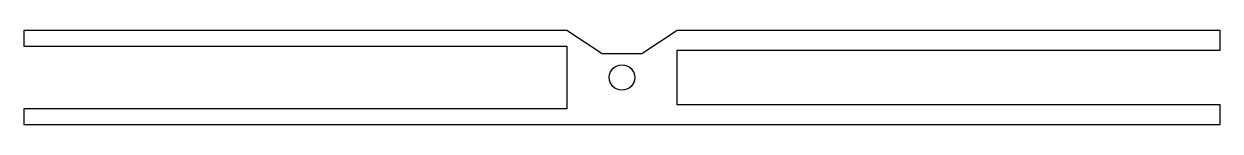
# Model space of a CAD drawing. Header units: millimetres. Extents: x -76 to 76, y -6 to 6.
import ezdxf

# ---------------------------------------------------------------- set-up
doc = ezdxf.new("R2010")
doc.units = ezdxf.units.MM
doc.layers.get('0').update_dxf_attribs({"linetype": 'CONTINUOUS'})

msp = doc.modelspace()

# ---------------------------------------------------------------- linework, layer by layer
for p, q in [((-7, 6), (-76, 6)), ((-76, 6), (-76, 4)), ((-2.5, 3), (-7, 6)), ((7, 6), (2.5, 3)), ((76, 6), (7, 6)), ((76, 3.5), (76, 6)), ((-76, 4), (-7, 4)), ((-7, 4), (-7, -4)), ((7, -3.5), (7, 3.5)), ((7, 3.5), (76, 3.5)), ((2.5, 3), (-2.5, 3)), ((-7, -4), (-76, -4)), ((-76, -4), (-76, -6)), ((76, -3.5), (7, -3.5)), ((76, -6), (76, -3.5)), ((-76, -6), (76, -6))]:
    msp.add_line(p, q)
msp.add_circle((0, 0), 1.62)

doc.saveas('drawing.dxf')
